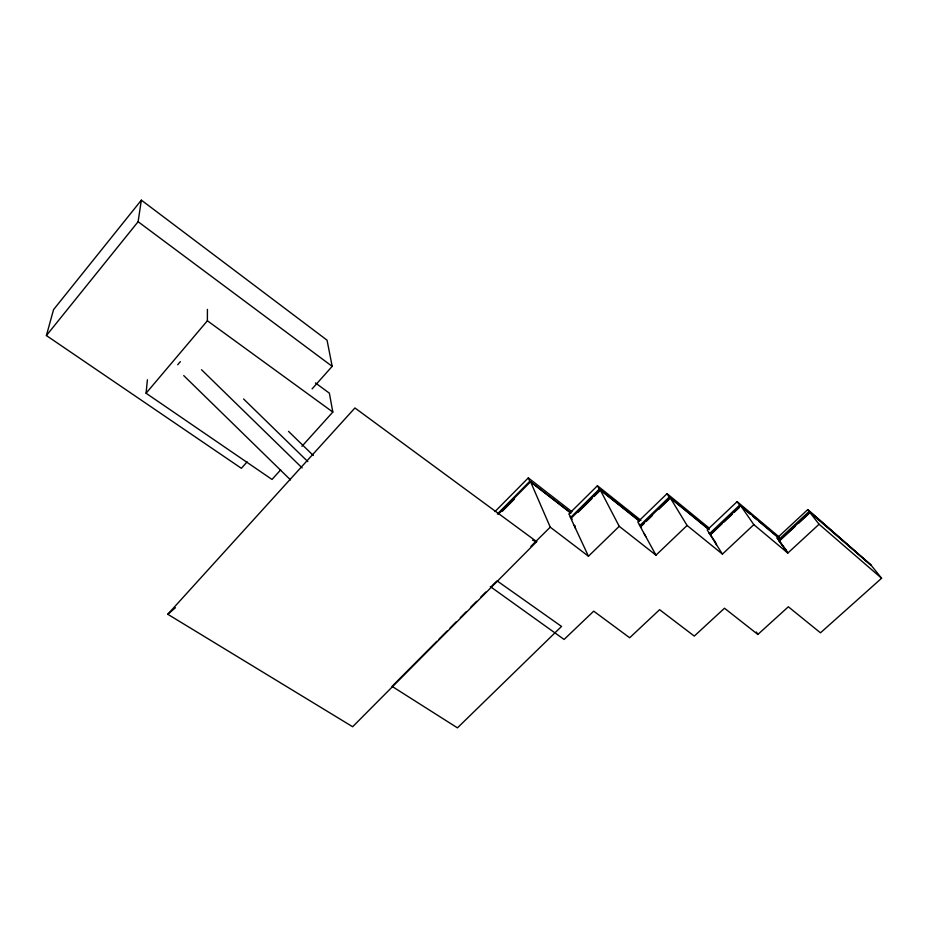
<?xml version="1.0" encoding="UTF-8"?>
<svg xmlns="http://www.w3.org/2000/svg" width="928" height="928" viewBox="0 0 928 928"><rect width="100%" height="100%" fill="white"/><g stroke="black" fill="none" stroke-linecap="round" stroke-linejoin="round"><path stroke-width="1.39" d="M280.708 469.835L272.02 479.463L146.079 393.24L207.373 320.775L207.431 309.384M146.079 393.24L147.401 379.761M247.103 461.866L241.373 468.304L46.4 335.553L138.11 221.711L141.358 200.146L327.05 340.182L332.178 366.351L312.098 388.878M46.4 335.553L53.557 309.627L141.358 200.146M301.936 446.298L332.827 412.055L329.37 393.159L315.439 382.939M167.782 614.266L354.937 407.96L536.674 541.639L352.64 726.74L167.782 614.266L175.45 607.724M495.018 511.548L528.31 477.897L571.926 511.711M497.338 514.042L529.784 481.296L528.31 477.897M498.417 514.17L530.561 481.748L571.01 513.068M502.268 511.305L514.506 498.951M436.868 641.271L392.045 686.36L457.446 727.854L561.533 626.435L496.967 580.8M438.898 639.218L447.052 631.017M450.103 627.943L456.216 621.795M460.3 617.7L466.413 611.552M470.484 607.446L476.598 601.298M480.669 597.203L485.762 592.076M491.875 585.928L495.946 581.821M530.932 546.29L550.246 527.162L530.561 481.748M597.435 485.75L568.829 514.054L571.3 517.662L570.059 516.71L570.476 517.604L599.233 489.195L597.435 485.75L640.958 520.376M600.103 489.659L570.894 518.497L588.445 556.232L619.231 526.315L600.103 489.659L639.334 520.852M577.819 512.523L592.076 498.464M594.106 496.445L599.198 491.422M709.328 528.229L667.035 493.661L637.78 522L641.445 527.452M667.035 493.661L669.169 497.164L639.752 525.596L639.253 524.691L640.459 525.642M670.12 497.628L640.25 526.501L655.98 555.164L687.091 525.468L670.12 497.628L709.247 529.586M640.958 526.547L644.078 523.531M646.155 521.513L652.407 515.481M658.648 509.449L669.065 499.392M779.265 537.068L737.122 501.63L707.206 529.992L715.685 542.532L714.514 541.569M737.122 501.63L739.593 505.18L709.502 533.646L708.922 532.73L710.094 533.681M740.637 505.656L710.082 534.563L722.425 554.109L753.838 524.645L740.637 505.656L778.615 537.579M710.674 534.598L721.972 523.914M724.026 521.977L732.238 514.205M734.292 512.256L739.419 507.407M785.471 549.794L786.619 550.745L777.107 538.054L807.708 509.646L870.94 564.978L807.708 509.646M778.418 539.899L809.1 511.444M881.6 578.248L819.076 524.25L787.814 553.065L779.079 540.827L809.808 512.349L871.682 565.918L881.6 578.248L820.48 632.826L788.348 606.784L757.863 634.45L724.49 608.223L694.283 636.086L659.611 609.684L629.694 637.756L593.7 611.169L564.096 639.45L490.286 586.566M779.555 540.85L795.261 526.292M798.405 523.38L808.868 513.671M532.591 540.212L536.674 541.639M207.373 320.775L332.827 412.055M138.11 221.711L332.178 366.351M550.246 527.162L588.445 556.232M574.061 525.318L575.314 526.269M529.784 481.296L570.21 512.592M619.231 526.315L655.98 555.164M644.044 533.414L645.795 536.604M599.233 489.195L639.554 521.246M687.091 525.468L722.425 554.109M669.169 497.164L708.25 529.076M753.838 524.645L787.814 553.065L779.079 540.827M739.593 505.18L750.427 514.286M752.596 516.107L756.935 519.75M759.104 521.571L778.627 537.973M777.107 538.054L780.1 540.572M288.527 431.358L313.316 455.509M243.588 398.97L307.829 461.61M201.504 369.715L302.134 467.909M183.732 375.596L290.522 479.904M809.808 512.349L819.076 524.25M756.378 632.014L757.863 634.45M714.827 541.824L716.555 544.806M571.718 518.555L572.124 519.448M574.397 525.561L575.522 528.461M177.735 364.774A8.34 1.937 -44.9 0 1 180.38 361.653"/></g></svg>
